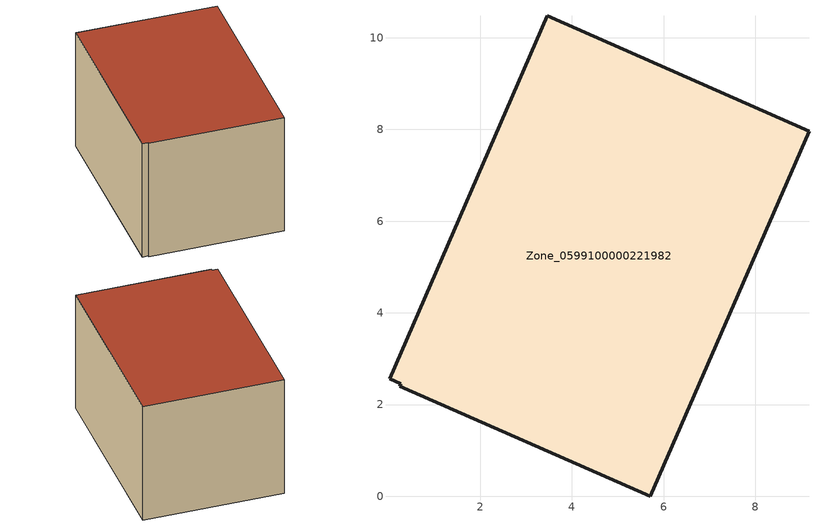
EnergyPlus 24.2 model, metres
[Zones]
Zone_0599100000221982
 floor ground (C_G): 0.25,2.4 0.27,2.46 0.02,2.56 3.46,10.48 9.17,7.96 5.71,0 z0
 wall outside (C_F): 5.71,0 9.17,7.96 3.46,10.48 0.02,2.56 0.27,2.46 0.25,2.4 5.71,0 z0:5.73
 roof outside (C_R): 0.27,2.46 0.25,2.4 5.71,0 9.17,7.96 3.46,10.48 0.02,2.56 z5.73
[BUILDING]
Pand.0599100000221982: North Axis=0; Terrain=City; Loads Convergence Tolerance Value=0.04; Temperature Convergence Tolerance Value=0.4; Solar Distribution=FullExterior; Maximum Number of Warmup Days=25; Minimum Number of Warmup Days=1
[Site:Location]
Rotterdam.The.Hague.AP_ZH_NLD Design_Conditions: Latitude=51.96; Longitude=4.45; Time Zone=1; Elevation=-4.5
[SITE:GROUNDTEMPERATURE:BUILDINGSURFACE]
18, 18, 18, 18, 18, 18, 18, 18, 18, 18, 18, 18
[MATERIAL] Thermal Absorptance=0.9; Solar Absorptance=0.7; Visible Absorptance=0.7
Name | Roughness | Thickness | Conductivity | Density | Specific Heat
G.TI.1946-1964 | MediumSmooth | 0.15 | 1 | 540 | 1210
F.TI.1946-1964 | Rough | 0.3 | 0.857143 | 1920 | 840
R.TI.1946-1964 | MediumRough | 0.2 | 0.277778 | 1500 | 1000
[CONSTRUCTION]
C_G: G.TI.1946-1964
C_F: F.TI.1946-1964
C_R: R.TI.1946-1964
[ZONE]
Zone_0599100000221982: Type=1; Multiplier=1; Ceiling Height=Autocalculate; Volume=Autocalculate; Floor Area=autocalculate; Part of Total Floor Area=Yes
[ZONEINFILTRATION:DESIGNFLOWRATE]
Infil_Zone_0599100000221982: Zone or ZoneList or Space or SpaceList=Zone_0599100000221982; Schedule=AlwaysOn; Design Flow Rate Calculation Method=Flow/Area; Flow Rate per Floor Area=0.003; Constant Term Coefficient=1; Temperature Term Coefficient=0; Velocity Term Coefficient=0; Velocity Squared Term Coefficient=0
[HVACTEMPLATE:ZONE:IDEALLOADSAIRSYSTEM]
Zone_0599100000221982: Maximum Heating Supply Air Temperature=50; Minimum Cooling Supply Air Temperature=13; Maximum Heating Supply Air Humidity Ratio=0.0156; Minimum Cooling Supply Air Humidity Ratio=0.0077; Heating Limit=NoLimit; Cooling Limit=NoLimit; Dehumidification Control Type=ConstantSensibleHeatRatio; Cooling Sensible Heat Ratio=0.7; Dehumidification Setpoint=60; Humidification Control Type=None; Humidification Setpoint=30; Outdoor Air Method=None; Outdoor Air Flow Rate per Person=0.00944; Outdoor Air Flow Rate per Zone Floor Area=0; Outdoor Air Flow Rate per Zone=0; Demand Controlled Ventilation Type=None; Outdoor Air Economizer Type=NoEconomizer; Heat Recovery Type=None; Sensible Heat Recovery Effectiveness=0.7; Latent Heat Recovery Effectiveness=0.65
[ZONECONTROL:THERMOSTAT]
ThermostatControl_Zone_0599100000221982: Zone or ZoneList=Zone_0599100000221982; Control Type Schedule=DualSetpointControlType; Control 1=Thermostat_Zone_0599100000221982; Temperature Difference Between Cutout And Setpoint=0
[THERMOSTATSETPOINT:DUALSETPOINT]
Thermostat_Zone_0599100000221982: Heating Setpoint Temperature Schedule=HeatingSetpoint_Zone_0599100000221982; Cooling Setpoint Temperature Schedule=CoolingSetpoint_Zone_0599100000221982
[SCHEDULE:COMPACT]
HeatingSetpoint_Zone_0599100000221982: Through: 12/31, For: AllDays, Until: 24:00, 21
CoolingSetpoint_Zone_0599100000221982: Through: 12/31, For: AllDays, Until: 24:00, 24
DualSetpointControlType: Through: 12/31, For: AllDays, Until: 24:00, 4
AlwaysOn: Through: 12/31, For: AllDays, Until: 24:00, 1
